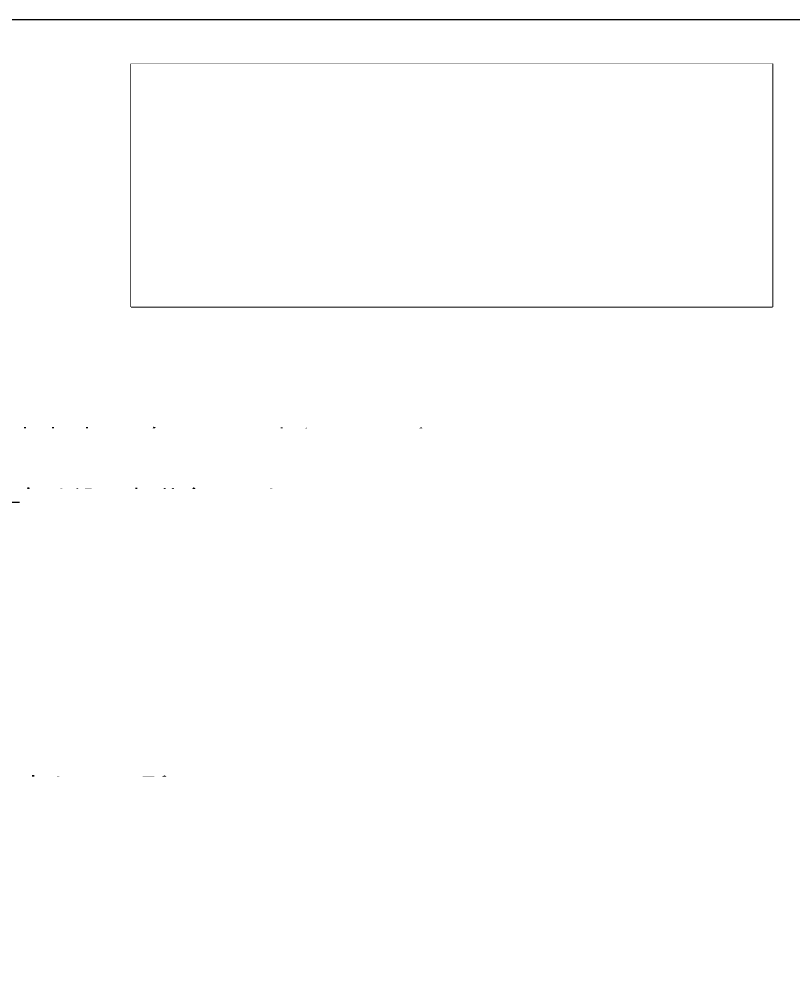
# Model space of a CAD drawing. Units: millimetres, scale not verified. Extents: x -4205 to 4205, y -2975 to 2975.
# Drawn here: x -477 to 1140, y 727 to 2750 of the extents above; entities that cross this region are included whole.
import ezdxf
from ezdxf.enums import TextEntityAlignment as Align

# ---------------------------------------------------------------- set-up
doc = ezdxf.new("R2010")
doc.units = ezdxf.units.MM
doc.header["$LTSCALE"] = 20
doc.layers.add('0-0', color=7, linetype='Continuous')
doc.styles.add('ＭＳ ゴシック', font='')
doc.styles.get('ＭＳ ゴシック').set_extended_font_data('MS Gothic')

msp = doc.modelspace()

# ---------------------------------------------------------------- linework, layer by layer
at = {"layer": '0-0'}
for p, q in [((-242.89, 2657.43), (1097.67, 2657.43)), ((1097.67, 2657.43), (1097.67, 2572.76)), ((-242.89, 2572.76), (279.22, 2572.76)), ((279.22, 2572.76), (279.22, 2488.1)), ((279.22, 2572.76), (1097.67, 2572.76)), ((1097.67, 2572.76), (1097.67, 2488.1)), ((-242.89, 2488.1), (279.22, 2488.1)), ((279.22, 2488.1), (279.22, 2403.43)), ((279.22, 2488.1), (1097.67, 2488.1)), ((1097.67, 2488.1), (1097.67, 2403.43)), ((-242.89, 2403.43), (279.22, 2403.43)), ((279.22, 2403.43), (279.22, 2318.76)), ((279.22, 2403.43), (1097.67, 2403.43)), ((1097.67, 2403.43), (1097.67, 2318.76)), ((-242.89, 2318.76), (279.22, 2318.76)), ((279.22, 2318.76), (279.22, 2234.1)), ((279.22, 2318.76), (1097.67, 2318.76)), ((1097.67, 2318.76), (1097.67, 2234.1)), ((-242.89, 2234.1), (279.22, 2234.1)), ((279.22, 2234.1), (279.22, 2149.43)), ((279.22, 2234.1), (1097.67, 2234.1)), ((1097.67, 2234.1), (1097.67, 2149.43))]:
    msp.add_line(p, q, dxfattribs=at)
for points in [[(-3950, 2750), (3950, 2750), (3950, -2750), (-3950, -2750)], [(-242.89, 2657.43), (1097.67, 2657.43), (1097.67, 2149.43), (-242.89, 2149.43)]]:
    msp.add_lwpolyline(points, close=True, dxfattribs=at)
for points in [[(-242.89, 2657.43), (-242.89, 2572.76), (1097.67, 2572.76)], [(-242.89, 2572.76), (-242.89, 2488.1), (279.22, 2488.1)], [(279.22, 2572.76), (279.22, 2488.1), (1097.67, 2488.1)], [(-242.89, 2488.1), (-242.89, 2403.43), (279.22, 2403.43)], [(279.22, 2488.1), (279.22, 2403.43), (1097.67, 2403.43)], [(-242.89, 2403.43), (-242.89, 2318.76), (279.22, 2318.76)], [(279.22, 2403.43), (279.22, 2318.76), (1097.67, 2318.76)], [(-242.89, 2318.76), (-242.89, 2234.1), (279.22, 2234.1)], [(279.22, 2318.76), (279.22, 2234.1), (1097.67, 2234.1)], [(-242.89, 2234.1), (-242.89, 2149.43), (279.22, 2149.43)], [(279.22, 2234.1), (279.22, 2149.43), (1097.67, 2149.43)], [(-475.92, 1740.61), (-696.22, 1740.61), (-767.16, 1617.73)]]:
    msp.add_lwpolyline(points, dxfattribs=at)
for points in [[(376.95, 1895.27), (376.95, 1782.38), (376.95, 1782.38)], [(95.92, 1768.83), (95.92, 1712.38), (95.92, 1712.38)], [(-159.27, 1168.07), (-159.27, 1055.18), (-159.27, 1055.18)]]:
    msp.add_solid(points, dxfattribs=at)

# ---------------------------------------------------------------- texts
at = {"layer": '0-0', "style": 'ＭＳ ゴシック'}
for s, p in [('仕様', (370.38, 2586.87)), ('棚板素材', (-95.28, 2502.21)), ('ラジアターパイン1本芯', (293.22, 2502.21)), ('棚板カラー', (-123.51, 2417.54)), ('C1色', (293.22, 2417.54)), ('線材ブラケット', (-179.95, 2332.87)), ('ブラック色', (293.22, 2332.87)), ('L型金具', (-81.17, 2248.21)), ('ブラック色', (293.22, 2248.21)), ('棚板裏面 鬼目ナット埋込み2ヶ所', (-475.92, 1838.69)), ('ビス止め', (-475.92, 1782.24)), ('欠き込み部分糸面取り', (-474.73, 1712.24)), ('穴あけ2ヶ所', (-475.92, 1111.49)), ('ボルト止め', (-475.92, 1055.04))]:
    msp.add_text(s, height=41.38, dxfattribs=at).set_placement(p, align=Align.BOTTOM_LEFT)

# ---------------------------------------------------------------- next in the draw order: wipeouts: each hides what was drawn before it
for points in [[(-242.89, 2149.43), (1097.67, 2657.43), (1097.67, 2149.43), (1097.67, 2149.43)], [(-475.92, 1782.38), (376.95, 1895.27), (376.95, 1782.38), (376.95, 1782.38)], [(-474.73, 1712.38), (95.92, 1768.83), (95.92, 1712.38), (95.92, 1712.38)], [(-475.92, 1055.18), (-159.27, 1168.07), (-159.27, 1055.18), (-159.27, 1055.18)]]:
    msp.add_wipeout(points)

# ---------------------------------------------------------------- next in the draw order: wipeouts: each hides what was drawn before it
for points in [[(-242.89, 2657.43), (1097.67, 2657.43), (-242.89, 2149.43), (-242.89, 2149.43)], [(-475.92, 1895.27), (376.95, 1895.27), (-475.92, 1782.38), (-475.92, 1782.38)], [(-474.73, 1768.83), (95.92, 1768.83), (-474.73, 1712.38), (-474.73, 1712.38)], [(-475.92, 1168.07), (-159.27, 1168.07), (-475.92, 1055.18), (-475.92, 1055.18)]]:
    msp.add_wipeout(points)

# ---------------------------------------------------------------- next in the draw order: linework, layer by layer
at = {"layer": '0-0'}
msp.add_solid([(-242.89, 2657.43), (1097.67, 2657.43), (1097.67, 2657.43)], dxfattribs=at)

# ---------------------------------------------------------------- next in the draw order: wipeouts: each hides what was drawn before it
msp.add_wipeout([(-242.89, 2149.43), (1097.67, 2657.43), (1097.67, 2149.43), (1097.67, 2149.43)])

# ---------------------------------------------------------------- next in the draw order: wipeouts: each hides what was drawn before it
msp.add_wipeout([(-242.89, 2657.43), (1097.67, 2657.43), (-242.89, 2149.43), (-242.89, 2149.43)])

# ---------------------------------------------------------------- next in the draw order: linework, layer by layer
msp.add_solid([(-242.89, 2657.43), (1097.67, 2657.43), (1097.67, 2657.43)], dxfattribs=at)

doc.saveas('drawing.dxf')
